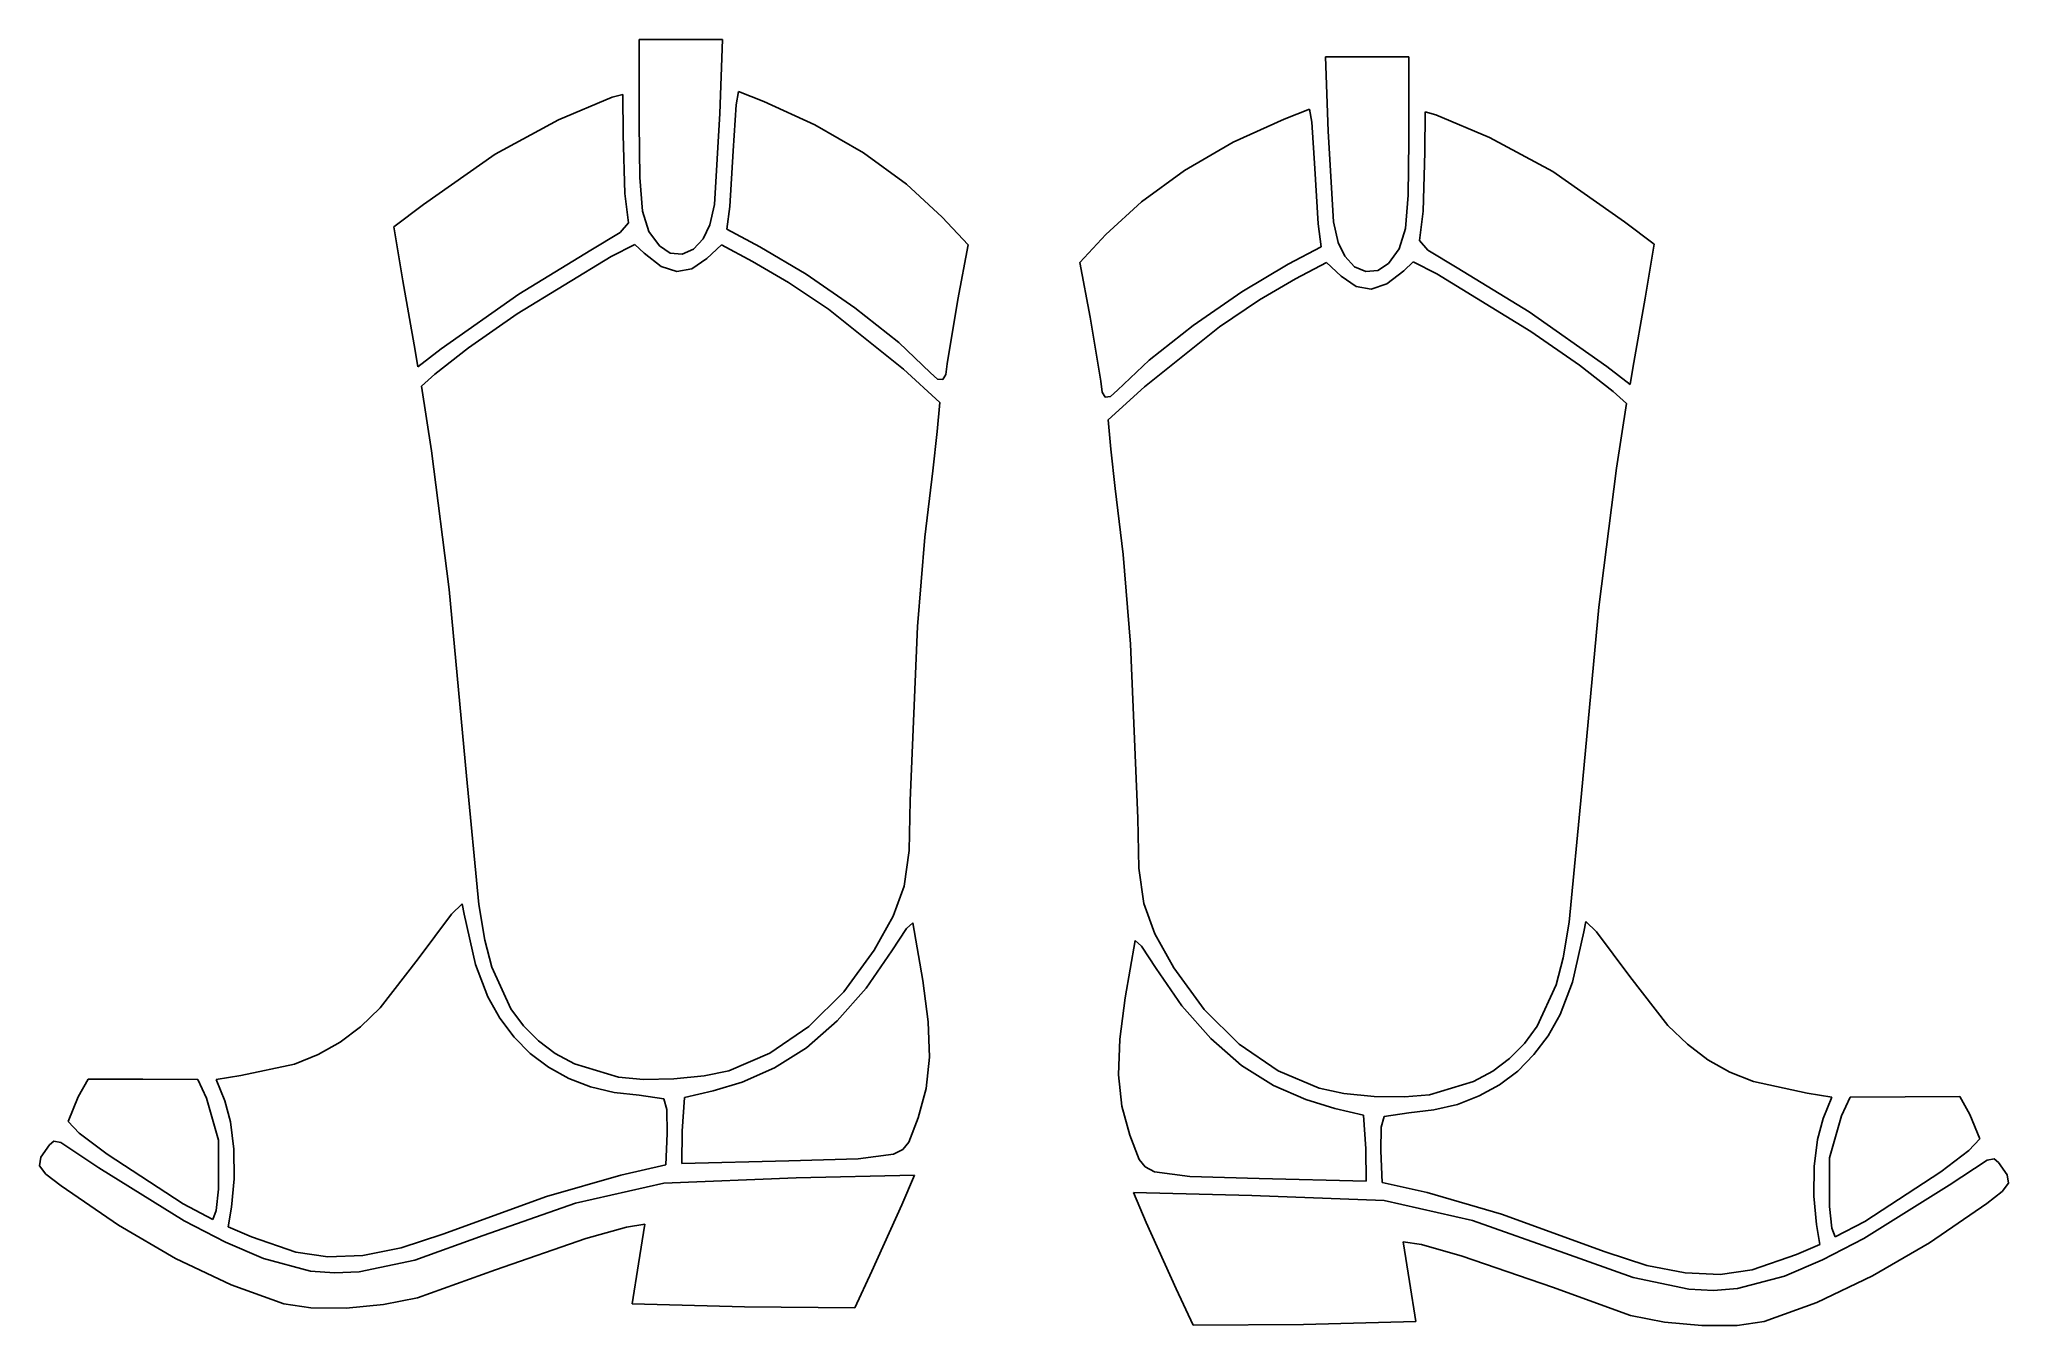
# Model space of a CAD drawing. Extents: x 10.6 to 109.5, y 15.2 to 79.8.
import ezdxf

# ---------------------------------------------------------------- set-up
doc = ezdxf.new("R2010")
doc.units = 0

msp = doc.modelspace()

# ---------------------------------------------------------------- linework, layer by layer
at = {"layer": 'Layer 1'}
for p, q in [((40.690526, 75.554439), (40.690526, 79.780694)), ((40.690526, 79.780694), (42.782572, 79.780694)), ((42.782572, 79.780694), (44.874615, 79.780694)), ((44.874615, 79.780694), (44.737124, 76.048232)), ((77.249347, 78.89875), (75.157305, 78.89875)), ((75.157305, 78.89875), (75.294795, 75.166288)), ((79.341393, 78.89875), (77.249347, 78.89875)), ((79.341393, 74.672495), (79.341393, 78.89875)), ((45.560248, 76.49683), (45.687, 77.161805)), ((45.687, 77.161805), (46.952208, 76.66191)), ((36.635476, 75.737122), (39.338778, 76.875984)), ((39.338778, 76.875984), (39.865664, 77.014736)), ((39.865664, 77.014736), (39.883932, 74.989814)), ((45.418443, 74.181998), (45.560248, 76.49683)), ((46.952208, 76.66191), (49.518781, 75.490432)), ((74.344919, 76.27986), (73.079712, 75.779966)), ((74.471671, 75.614886), (74.344919, 76.27986)), ((33.455493, 74.016199), (36.635476, 75.737122)), ((40.723612, 72.837703), (40.690526, 75.554439)), ((44.737124, 76.048232), (44.467356, 71.491578)), ((49.518781, 75.490432), (51.950557, 74.078299)), ((73.079712, 75.779966), (70.513138, 74.608487)), ((74.613476, 73.300054), (74.471671, 75.614886)), ((75.294795, 75.166288), (75.564564, 70.609633)), ((80.166255, 76.132792), (80.147987, 74.10787)), ((80.693141, 75.99404), (80.166255, 76.132792)), ((83.396444, 74.855177), (80.693141, 75.99404)), ((39.883932, 74.989814), (39.970875, 72.032097)), ((45.248119, 71.38736), (45.418443, 74.181998)), ((70.513138, 74.608487), (68.081362, 73.196354)), ((79.308307, 71.955758), (79.341393, 74.672495)), ((86.576426, 73.134255), (83.396444, 74.855177)), ((29.864183, 71.490933), (33.455493, 74.016199)), ((51.950557, 74.078299), (54.123699, 72.505776)), ((68.081362, 73.196354), (65.90822, 71.623832)), ((74.7838, 70.505416), (74.613476, 73.300054)), ((80.147987, 74.10787), (80.061044, 71.150153)), ((40.864186, 71.154537), (40.723612, 72.837703)), ((54.123699, 72.505776), (55.914369, 70.853128)), ((90.167737, 70.608989), (86.576426, 73.134255)), ((28.376761, 70.370474), (29.864183, 71.490933)), ((39.970875, 72.032097), (40.153565, 70.56532)), ((44.467356, 71.491578), (44.248498, 70.463034)), ((45.092851, 70.24258), (45.248119, 71.38736)), ((65.90822, 71.623832), (64.11755, 69.971183)), ((79.167734, 70.272593), (79.308307, 71.955758)), ((28.825246, 67.653702), (28.376761, 70.370474)), ((40.153565, 70.56532), (39.744338, 70.078062)), ((41.174221, 70.132942), (40.864186, 71.154537)), ((44.248498, 70.463034), (43.907614, 69.767631)), ((46.758239, 69.362777), (45.092851, 70.24258)), ((55.914369, 70.853128), (57.218625, 69.458634)), ((74.939068, 69.360635), (74.7838, 70.505416)), ((75.564564, 70.609633), (75.783421, 69.581089)), ((78.857698, 69.250997), (79.167734, 70.272593)), ((80.061044, 71.150153), (79.878355, 69.683376)), ((91.655158, 69.48853), (90.167737, 70.608989)), ((39.744338, 70.078062), (38.259179, 69.190938)), ((39.293665, 68.875464), (40.474505, 69.479812)), ((40.474505, 69.479812), (40.943395, 69.03155)), ((41.715693, 69.400917), (41.174221, 70.132942)), ((42.253801, 69.043635), (41.715693, 69.400917)), ((41.715693, 69.400917), (41.715693, 69.400917)), ((43.416625, 69.238178), (42.843066, 68.993117)), ((43.907614, 69.767631), (43.416625, 69.238178)), ((44.092007, 68.77361), (44.827029, 69.45076)), ((44.827029, 69.45076), (46.390329, 68.629293)), ((49.078907, 67.985074), (46.758239, 69.362777)), ((57.218625, 69.458634), (56.68768, 66.707679)), ((64.11755, 69.971183), (62.813294, 68.57669)), ((73.27368, 68.480833), (74.939068, 69.360635)), ((75.783421, 69.581089), (76.124305, 68.885686)), ((78.316226, 68.518972), (78.857698, 69.250997)), ((79.878355, 69.683376), (80.287581, 69.196118)), ((91.206673, 66.771757), (91.655158, 69.48853)), ((34.570391, 65.988067), (39.293665, 68.875464)), ((38.259179, 69.190938), (34.641052, 66.978582)), ((40.943395, 69.03155), (41.790954, 68.378069)), ((41.790954, 68.378069), (42.575027, 68.119154)), ((42.843066, 68.993117), (42.253801, 69.043635)), ((42.575027, 68.119154), (43.330438, 68.251952)), ((43.330438, 68.251952), (44.092007, 68.77361)), ((46.390329, 68.629293), (48.196724, 67.571015)), ((62.813294, 68.57669), (63.344239, 65.825734)), ((70.953012, 67.10313), (73.27368, 68.480833)), ((75.20489, 68.568816), (73.641591, 67.747348)), ((75.939912, 67.891666), (75.20489, 68.568816)), ((76.124305, 68.885686), (76.615294, 68.356233)), ((76.615294, 68.356233), (77.188853, 68.111173)), ((77.778119, 68.161691), (78.316226, 68.518972)), ((78.316226, 68.518972), (78.316226, 68.518972)), ((79.557414, 68.597867), (79.088525, 68.149605)), ((80.738255, 67.99352), (79.557414, 68.597867)), ((80.287581, 69.196118), (81.77274, 68.308993)), ((81.77274, 68.308993), (85.390867, 66.096637)), ((29.446367, 64.143314), (28.825246, 67.653702)), ((48.196724, 67.571015), (50.192819, 66.220028)), ((51.523072, 66.290229), (49.078907, 67.985074)), ((73.641591, 67.747348), (71.835195, 66.689071)), ((76.701482, 67.370008), (75.939912, 67.891666)), ((77.456892, 67.23721), (76.701482, 67.370008)), ((77.188853, 68.111173), (77.778119, 68.161691)), ((78.240966, 67.496125), (77.456892, 67.23721)), ((79.088525, 68.149605), (78.240966, 67.496125)), ((85.461528, 65.106122), (80.738255, 67.99352)), ((34.641052, 66.978582), (30.750716, 64.226192)), ((53.724844, 64.548859), (51.523072, 66.290229)), ((56.68768, 66.707679), (56.153578, 63.484187)), ((68.508848, 65.408285), (70.953012, 67.10313)), ((71.835195, 66.689071), (69.8391, 65.338083)), ((90.585552, 63.26137), (91.206673, 66.771757)), ((32.122583, 64.290077), (34.570391, 65.988067)), ((50.192819, 66.220028), (53.96357, 63.206037)), ((63.344239, 65.825734), (63.878341, 62.602243)), ((69.8391, 65.338083), (66.068349, 62.324093)), ((66.307075, 63.666915), (68.508848, 65.408285)), ((85.390867, 66.096637), (89.281203, 63.344247)), ((30.433267, 62.96669), (32.122583, 64.290077)), ((55.318335, 63.031582), (53.724844, 64.548859)), ((87.909336, 63.408133), (85.461528, 65.106122)), ((29.575088, 63.327599), (29.446367, 64.143314)), ((29.446367, 64.143314), (29.446367, 64.143314)), ((30.750716, 64.226192), (29.575088, 63.327599)), ((56.153578, 63.484187), (56.096662, 62.945186)), ((64.713584, 62.149637), (66.307075, 63.666915)), ((89.598652, 62.084746), (87.909336, 63.408133)), ((89.281203, 63.344247), (90.456831, 62.445654)), ((29.765055, 62.362532), (30.433267, 62.96669)), ((30.269708, 59.116911), (29.765055, 62.362532)), ((53.96357, 63.206037), (55.791619, 61.541612)), ((55.67643, 62.717469), (55.318335, 63.031582)), ((55.318335, 63.031582), (55.318335, 63.031582)), ((55.936743, 62.689141), (55.67643, 62.717469)), ((56.096662, 62.945186), (55.936743, 62.689141)), ((63.878341, 62.602243), (63.935258, 62.063241)), ((66.068349, 62.324093), (64.2403, 60.659668)), ((90.456831, 62.445654), (90.585552, 63.26137)), ((90.585552, 63.26137), (90.585552, 63.26137)), ((55.791619, 61.541612), (55.653757, 60.073608)), ((63.935258, 62.063241), (64.095177, 61.807197)), ((64.095177, 61.807197), (64.355489, 61.835524)), ((64.355489, 61.835524), (64.713584, 62.149637)), ((64.713584, 62.149637), (64.713584, 62.149637)), ((90.266864, 61.480587), (89.598652, 62.084746)), ((89.762211, 58.234967), (90.266864, 61.480587)), ((64.2403, 60.659668), (64.378163, 59.191663)), ((55.653757, 60.073608), (55.434876, 58.103948)), ((31.157758, 52.141813), (30.269708, 59.116911)), ((64.378163, 59.191663), (64.597043, 57.222003)), ((55.434876, 58.103948), (55.038518, 54.77881)), ((88.874161, 51.259869), (89.762211, 58.234967)), ((64.597043, 57.222003), (64.993401, 53.896866)), ((55.038518, 54.77881), (54.674407, 50.276906)), ((64.993401, 53.896866), (65.357512, 49.394961)), ((32.02664, 42.780625), (31.157758, 52.141813)), ((88.005279, 41.89868), (88.874161, 51.259869)), ((54.674407, 50.276906), (54.302829, 41.544584)), ((65.357512, 49.394961), (65.72909, 40.66264)), ((32.64892, 36.309446), (32.02664, 42.780625)), ((54.302829, 41.544584), (54.243759, 39.031736)), ((87.382999, 35.427502), (88.005279, 41.89868)), ((65.72909, 40.66264), (65.788161, 38.149792)), ((54.243759, 39.031736), (53.996092, 37.246949)), ((65.788161, 38.149792), (66.035827, 36.365005)), ((53.996092, 37.246949), (53.448865, 35.729196)), ((29.587221, 33.584698), (31.271848, 35.829926)), ((31.271848, 35.829926), (31.802276, 36.344154)), ((31.802276, 36.344154), (31.904048, 35.829926)), ((31.904048, 35.829926), (32.477078, 33.296371)), ((32.944501, 34.520131), (32.64892, 36.309446)), ((53.448865, 35.729196), (52.491112, 34.01745)), ((66.035827, 36.365005), (66.583054, 34.847252)), ((53.377657, 33.990565), (54.113627, 35.106654)), ((54.113627, 35.106654), (54.441985, 35.397003)), ((54.441985, 35.397003), (54.930613, 32.502825)), ((66.583054, 34.847252), (67.540807, 33.135505)), ((87.087418, 33.638187), (87.382999, 35.427502)), ((88.127871, 34.947981), (87.554841, 32.414426)), ((88.229643, 35.46221), (88.127871, 34.947981)), ((88.760071, 34.947981), (88.229643, 35.46221)), ((90.444698, 32.702754), (88.760071, 34.947981)), ((33.299242, 33.169891), (32.944501, 34.520131)), ((52.491112, 34.01745), (50.972372, 31.927286)), ((52.089105, 32.113784), (53.377657, 33.990565)), ((65.589935, 34.515058), (65.101306, 31.620881)), ((65.918292, 34.22471), (65.589935, 34.515058)), ((66.654262, 33.108621), (65.918292, 34.22471)), ((86.732677, 32.287947), (87.087418, 33.638187)), ((27.680778, 31.12543), (29.587221, 33.584698)), ((32.477078, 33.296371), (33.100653, 31.673264)), ((34.252384, 31.083486), (33.299242, 33.169891)), ((67.942814, 31.231839), (66.654262, 33.108621)), ((67.540807, 33.135505), (69.059547, 31.045342)), ((92.351141, 30.243486), (90.444698, 32.702754)), ((33.100653, 31.673264), (33.697137, 30.604593)), ((50.972372, 31.927286), (49.207249, 30.187477)), ((50.638305, 30.466372), (52.089105, 32.113784)), ((54.930613, 32.502825), (55.210946, 30.427799)), ((85.779536, 30.201542), (86.732677, 32.287947)), ((87.554841, 32.414426), (86.931266, 30.791319)), ((26.698515, 30.17785), (27.680778, 31.12543)), ((34.889476, 30.2152), (34.252384, 31.083486)), ((65.101306, 31.620881), (64.820973, 29.545855)), ((69.393615, 29.584428), (67.942814, 31.231839)), ((69.059547, 31.045342), (70.82467, 29.305533)), ((86.931266, 30.791319), (86.334782, 29.722649)), ((25.669758, 29.400449), (26.698515, 30.17785)), ((33.697137, 30.604593), (34.406792, 29.656975)), ((35.632893, 29.464125), (34.889476, 30.2152)), ((49.207249, 30.187477), (47.258446, 28.849978)), ((49.086681, 29.109788), (50.638305, 30.466372)), ((55.210946, 30.427799), (55.268843, 28.645837)), ((85.142443, 29.333256), (85.779536, 30.201542)), ((86.334782, 29.722649), (85.625127, 28.77503)), ((93.333405, 29.295905), (92.351141, 30.243486)), ((23.391365, 28.302622), (24.574157, 28.779837)), ((24.574157, 28.779837), (25.669758, 29.400449)), ((34.406792, 29.656975), (35.223366, 28.834471)), ((35.223366, 28.834471), (36.140607, 28.141147)), ((36.482116, 28.830711), (35.632893, 29.464125)), ((37.436628, 28.315407), (36.482116, 28.830711)), ((47.258446, 28.849978), (45.188666, 27.966743)), ((47.495658, 28.105487), (49.086681, 29.109788)), ((64.820973, 29.545855), (64.763076, 27.763892)), ((70.945239, 28.227843), (69.393615, 29.584428)), ((70.82467, 29.305533), (72.773473, 27.968034)), ((84.399027, 28.58218), (85.142443, 29.333256)), ((85.625127, 28.77503), (84.808553, 27.952527)), ((94.362162, 28.518505), (93.333405, 29.295905)), ((19.45027, 27.525766), (20.682808, 27.724814)), ((20.682808, 27.724814), (23.391365, 28.302622)), ((36.140607, 28.141147), (37.152262, 27.581064)), ((39.659447, 27.640935), (37.436628, 28.315407)), ((43.952472, 27.710164), (42.435789, 27.559548)), ((45.188666, 27.966743), (43.952472, 27.710164)), ((45.863973, 27.39886), (47.495658, 28.105487)), ((55.268843, 28.645837), (55.101424, 27.068592)), ((64.763076, 27.763892), (64.930495, 26.186648)), ((72.536262, 27.223542), (70.945239, 28.227843)), ((72.773473, 27.968034), (74.843253, 27.084799)), ((82.595292, 27.433463), (83.549803, 27.948766)), ((83.549803, 27.948766), (84.399027, 28.58218)), ((84.808553, 27.952527), (83.891312, 27.259202)), ((95.457762, 27.897893), (94.362162, 28.518505)), ((96.640554, 27.420677), (95.457762, 27.897893)), ((12.526179, 26.651847), (13.025866, 27.5465)), ((13.025866, 27.5465), (15.774083, 27.536354)), ((15.774083, 27.536354), (18.522298, 27.526209)), ((18.522298, 27.526209), (18.973719, 26.587521)), ((19.881424, 26.450321), (19.45027, 27.525766)), ((37.152262, 27.581064), (38.252078, 27.158285)), ((38.252078, 27.158285), (39.433803, 26.876874)), ((39.433803, 26.876874), (40.691184, 26.740894)), ((40.91324, 27.531078), (39.659447, 27.640935)), ((39.659447, 27.640935), (39.659447, 27.640935)), ((40.691184, 26.740894), (41.933111, 26.549093)), ((42.435789, 27.559548), (40.91324, 27.531078)), ((42.973159, 26.615655), (44.402417, 26.950086)), ((44.402417, 26.950086), (45.863973, 27.39886)), ((55.101424, 27.068592), (54.705809, 25.607721)), ((74.167946, 26.516916), (72.536262, 27.223542)), ((74.843253, 27.084799), (76.079447, 26.82822)), ((76.079447, 26.82822), (77.59613, 26.677604)), ((79.118679, 26.649133), (80.372472, 26.75899)), ((80.372472, 26.75899), (82.595292, 27.433463)), ((80.372472, 26.75899), (80.372472, 26.75899)), ((82.879657, 26.699119), (81.779841, 26.276341)), ((83.891312, 27.259202), (82.879657, 26.699119)), ((99.349111, 26.84287), (96.640554, 27.420677)), ((100.581649, 26.643821), (99.349111, 26.84287)), ((12.026491, 25.421045), (12.526179, 26.651847)), ((18.973719, 26.587521), (19.564717, 24.476679)), ((20.173365, 25.395163), (19.881424, 26.450321)), ((41.933111, 26.549093), (42.076635, 26.012026)), ((42.076635, 26.012026), (42.092194, 24.818351)), ((42.85814, 24.922223), (42.973159, 26.615655)), ((64.930495, 26.186648), (65.32611, 24.725777)), ((75.629502, 26.068141), (74.167946, 26.516916)), ((77.05876, 25.733711), (75.629502, 26.068141)), ((77.17378, 24.040279), (77.05876, 25.733711)), ((77.59613, 26.677604), (79.118679, 26.649133)), ((79.340735, 25.85895), (78.098808, 25.667149)), ((80.598116, 25.99493), (79.340735, 25.85895)), ((81.779841, 26.276341), (80.598116, 25.99493)), ((100.150495, 25.568377), (100.581649, 26.643821)), ((101.509621, 26.644264), (101.058201, 25.705576)), ((104.257836, 26.65441), (101.509621, 26.644264)), ((107.006054, 26.664556), (104.257836, 26.65441)), ((107.50574, 25.769903), (107.006054, 26.664556)), ((108.005428, 24.539101), (107.50574, 25.769903)), ((12.576733, 24.835157), (12.026491, 25.421045)), ((13.974973, 23.768321), (12.576733, 24.835157)), ((20.334008, 24.031246), (20.173365, 25.395163)), ((42.092194, 24.818351), (42.030932, 23.230499)), ((42.831969, 23.298074), (42.85814, 24.922223)), ((42.85814, 24.922223), (42.85814, 24.922223)), ((54.705809, 25.607721), (54.227438, 24.382412)), ((65.32611, 24.725777), (65.804481, 23.500467)), ((77.955284, 25.130081), (77.939725, 23.936407)), ((78.098808, 25.667149), (77.955284, 25.130081)), ((99.858554, 24.513218), (100.150495, 25.568377)), ((101.058201, 25.705576), (100.467202, 23.594735)), ((10.652721, 23.623924), (11.077965, 24.243352)), ((11.077965, 24.243352), (11.293666, 24.425984)), ((11.293666, 24.425984), (11.651368, 24.355009)), ((11.651368, 24.355009), (13.566071, 23.095483)), ((17.800542, 21.278633), (13.974973, 23.768321)), ((19.564717, 24.476679), (19.565391, 22.021784)), ((20.351766, 22.543742), (20.334008, 24.031246)), ((53.463539, 23.77177), (51.695698, 23.535463)), ((53.926081, 24.015278), (53.463539, 23.77177)), ((54.227438, 24.382412), (53.926081, 24.015278)), ((77.19995, 22.416129), (77.17378, 24.040279)), ((77.17378, 24.040279), (77.17378, 24.040279)), ((77.939725, 23.936407), (78.000987, 22.348554)), ((99.697911, 23.149301), (99.858554, 24.513218)), ((106.056946, 22.886376), (107.455187, 23.953212)), ((107.455187, 23.953212), (108.005428, 24.539101)), ((10.574049, 23.196311), (10.652721, 23.623924)), ((10.894688, 22.77563), (10.574049, 23.196311)), ((11.667372, 22.176997), (10.894688, 22.77563)), ((13.566071, 23.095483), (17.839959, 20.418854)), ((42.030932, 23.230499), (39.773047, 22.723859)), ((48.2055, 23.433159), (42.831969, 23.298074)), ((51.695698, 23.535463), (48.2055, 23.433159)), ((65.804481, 23.500467), (66.105838, 23.133334)), ((66.105838, 23.133334), (66.56838, 22.889826)), ((66.56838, 22.889826), (68.336222, 22.653519)), ((99.680153, 21.661797), (99.697911, 23.149301)), ((100.467202, 23.594735), (100.466528, 21.139839)), ((102.231376, 20.396688), (106.056946, 22.886376)), ((108.380552, 23.473065), (106.465847, 22.213539)), ((108.738254, 23.54404), (108.380552, 23.473065)), ((108.953955, 23.361407), (108.738254, 23.54404)), ((109.3792, 22.74198), (108.953955, 23.361407)), ((14.549131, 20.204149), (11.667372, 22.176997)), ((19.565391, 22.021784), (19.443803, 20.94292)), ((20.215056, 21.117822), (20.351766, 22.543742)), ((39.773047, 22.723859), (36.038526, 21.650073)), ((37.486477, 21.319933), (41.927825, 22.325062)), ((41.927825, 22.325062), (48.580969, 22.584562)), ((48.580969, 22.584562), (54.512357, 22.726399)), ((54.512357, 22.726399), (53.877588, 21.231558)), ((71.450951, 21.702618), (65.519562, 21.844454)), ((65.519562, 21.844454), (66.154331, 20.349614)), ((68.336222, 22.653519), (71.826419, 22.551215)), ((71.826419, 22.551215), (77.19995, 22.416129)), ((78.000987, 22.348554), (80.258872, 21.841914)), ((80.258872, 21.841914), (83.993393, 20.768128)), ((106.465847, 22.213539), (102.191961, 19.536909)), ((108.364548, 21.295052), (109.137232, 21.893685)), ((109.137232, 21.893685), (109.457871, 22.314367)), ((109.457871, 22.314367), (109.3792, 22.74198)), ((19.279195, 20.496507), (17.800542, 21.278633)), ((17.800542, 21.278633), (17.800542, 21.278633)), ((19.443803, 20.94292), (19.279195, 20.496507)), ((20.051869, 20.118801), (20.215056, 21.117822)), ((36.038526, 21.650073), (30.825762, 19.753244)), ((32.856689, 19.687128), (37.486477, 21.319933)), ((53.877588, 21.231558), (52.379846, 17.897534)), ((78.104094, 21.443117), (71.450951, 21.702618)), ((82.545442, 20.437989), (78.104094, 21.443117)), ((83.993393, 20.768128), (89.206157, 18.8713)), ((99.816864, 20.235878), (99.680153, 21.661797)), ((100.466528, 21.139839), (100.588116, 20.060975)), ((105.482788, 19.322204), (108.364548, 21.295052)), ((17.414094, 18.538602), (14.549131, 20.204149)), ((17.839959, 20.418854), (19.916392, 19.349951)), ((21.225462, 19.619011), (20.051869, 20.118801)), ((40.051449, 20.113321), (38.009608, 19.537118)), ((40.983778, 20.258456), (40.051449, 20.113321)), ((40.653033, 18.261437), (40.983778, 20.258456)), ((66.154331, 20.349614), (67.652073, 17.01559)), ((87.17523, 18.805184), (82.545442, 20.437989)), ((99.98005, 19.236857), (99.816864, 20.235878)), ((100.588116, 20.060975), (100.752724, 19.614563)), ((100.752724, 19.614563), (102.231376, 20.396688)), ((102.231376, 20.396688), (102.231376, 20.396688)), ((19.916392, 19.349951), (21.821755, 18.532907)), ((23.45081, 18.851341), (21.225462, 19.619011)), ((25.051794, 18.617784), (23.45081, 18.851341)), ((23.45081, 18.851341), (23.45081, 18.851341)), ((28.741617, 19.069022), (26.816179, 18.690439)), ((30.825762, 19.753244), (28.741617, 19.069022)), ((29.426591, 18.452163), (32.856689, 19.687128)), ((38.009608, 19.537118), (33.484239, 17.971747)), ((79.378886, 17.379493), (79.048142, 19.376511)), ((79.048142, 19.376511), (79.98047, 19.231377)), ((79.98047, 19.231377), (82.022311, 18.655174)), ((90.605329, 17.570219), (87.17523, 18.805184)), ((89.206157, 18.8713), (91.290303, 18.187077)), ((98.806457, 18.737066), (99.98005, 19.236857)), ((102.191961, 19.536909), (100.115527, 18.468007)), ((102.617825, 17.656658), (105.482788, 19.322204)), ((20.201619, 17.212454), (17.414094, 18.538602)), ((21.821755, 18.532907), (24.191213, 17.904558)), ((24.191213, 17.904558), (25.385108, 17.810389)), ((26.816179, 18.690439), (25.051794, 18.617784)), ((25.385108, 17.810389), (26.632129, 17.867808)), ((26.632129, 17.867808), (29.426591, 18.452163)), ((33.484239, 17.971747), (29.566133, 16.557673)), ((40.337074, 16.248905), (40.653033, 18.261437)), ((52.379846, 17.897534), (51.516873, 16.058348)), ((82.022311, 18.655174), (86.547681, 17.089803)), ((91.290303, 18.187077), (93.21574, 17.808495)), ((93.21574, 17.808495), (94.980125, 17.735839)), ((94.980125, 17.735839), (96.58111, 17.969397)), ((96.58111, 17.969397), (98.806457, 18.737066)), ((96.58111, 17.969397), (96.58111, 17.969397)), ((100.115527, 18.468007), (98.210164, 17.650962)), ((22.851068, 16.257798), (20.201619, 17.212454)), ((67.652073, 17.01559), (68.515047, 15.176404)), ((79.694845, 15.36696), (79.378886, 17.379493)), ((86.547681, 17.089803), (90.465786, 15.675729)), ((93.399791, 16.985864), (90.605329, 17.570219)), ((94.646811, 16.928445), (93.399791, 16.985864)), ((95.840706, 17.022613), (94.646811, 16.928445)), ((98.210164, 17.650962), (95.840706, 17.022613)), ((99.8303, 16.330509), (102.617825, 17.656658)), ((24.202376, 16.051985), (22.851068, 16.257798)), ((22.851068, 16.257798), (22.851068, 16.257798)), ((25.972867, 16.042331), (24.202376, 16.051985)), ((27.861226, 16.215379), (25.972867, 16.042331)), ((29.566133, 16.557673), (27.861226, 16.215379)), ((45.977632, 16.100473), (40.337074, 16.248905)), ((51.516873, 16.058348), (45.977632, 16.100473)), ((97.180852, 15.375853), (99.8303, 16.330509)), ((68.515047, 15.176404), (74.054287, 15.218529)), ((74.054287, 15.218529), (79.694845, 15.36696)), ((90.465786, 15.675729), (92.170694, 15.333435)), ((92.170694, 15.333435), (94.059052, 15.160387)), ((94.059052, 15.160387), (95.829544, 15.170041)), ((95.829544, 15.170041), (97.180852, 15.375853)), ((97.180852, 15.375853), (97.180852, 15.375853))]:
    msp.add_line(p, q, dxfattribs=at)

doc.saveas('drawing.dxf')
